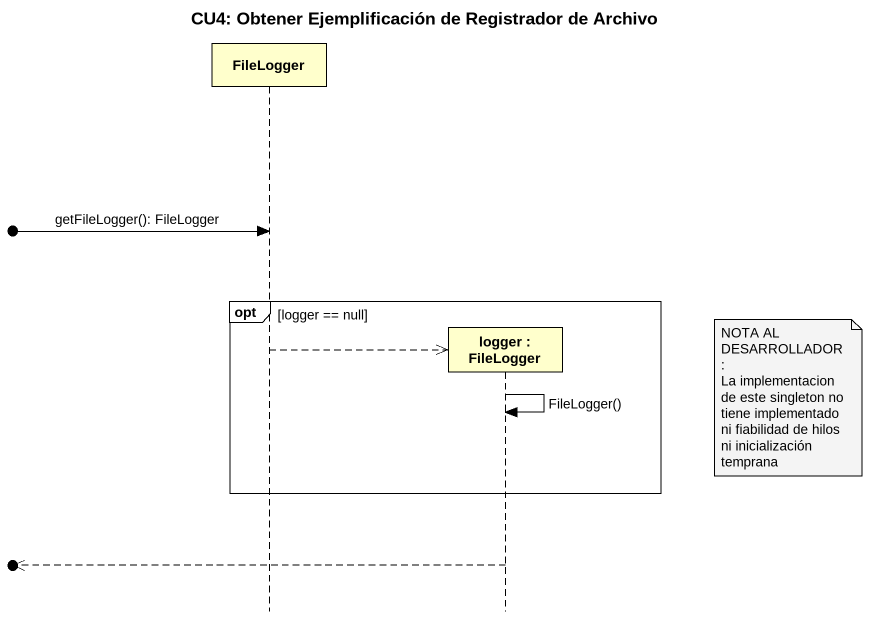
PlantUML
@startuml
title CU4: Obtener Ejemplificación de Registrador de Archivo
hide footbox
participant FileLogger
participant "logger : FileLogger" as logger

[o-> FileLogger : getFileLogger(): FileLogger
opt logger == null
  FileLogger -->> logger **
  logger -> logger : FileLogger()
  note right of logger
    NOTA AL DESARROLLADOR:
    La implementacion de este singleton no tiene implementado ni fiabilidad de hilos ni inicialización temprana
  end note
end
[o<<-- logger
@enduml
